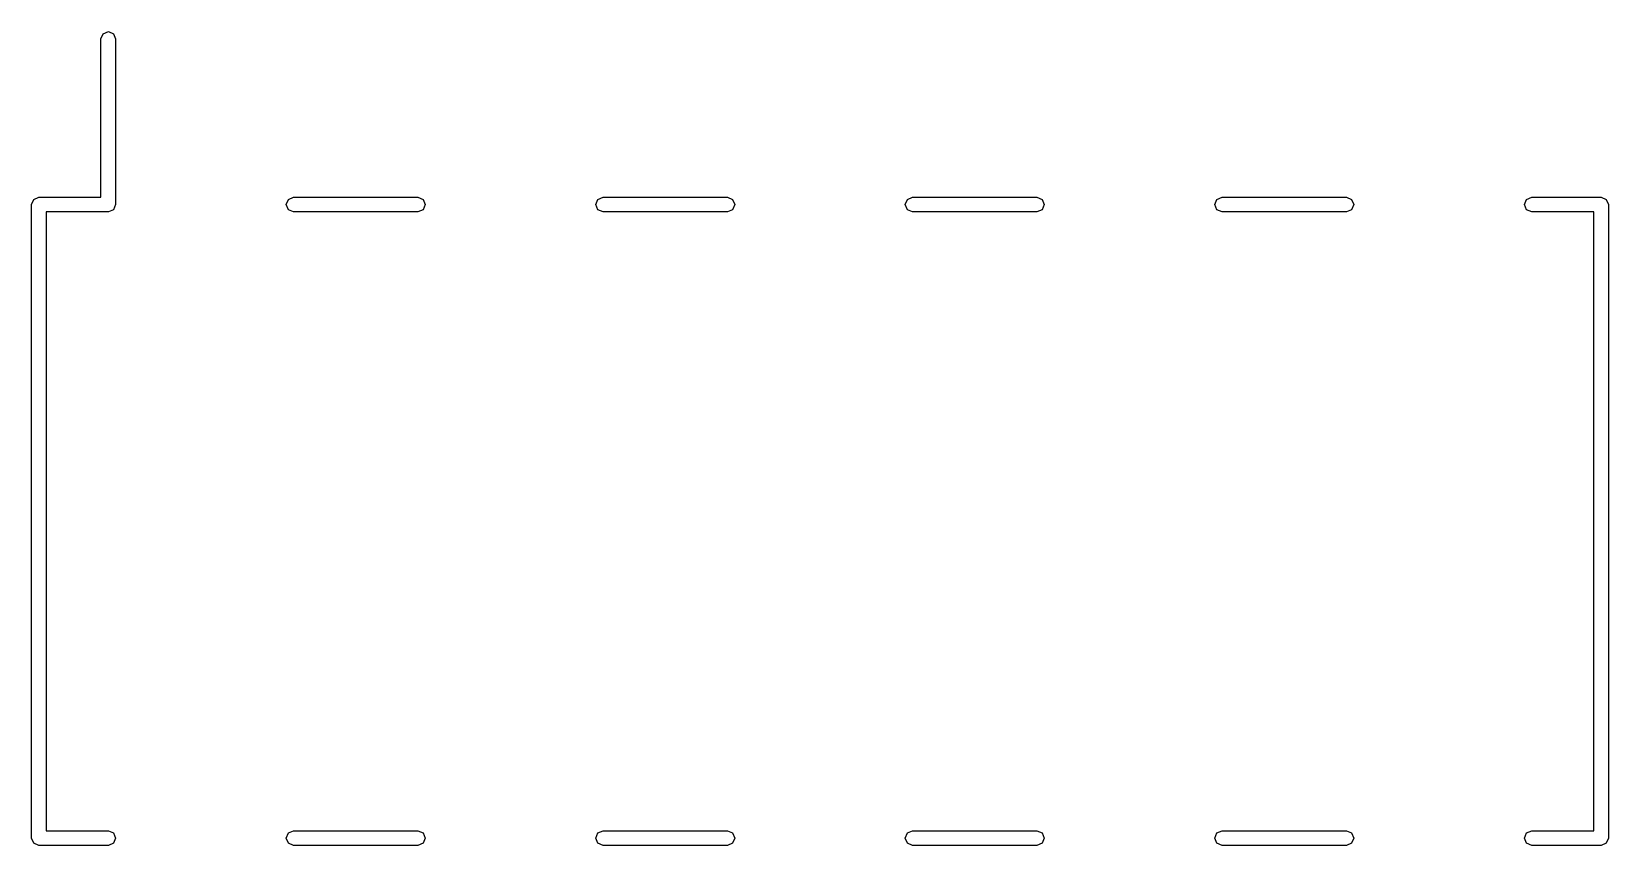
# Model space of a CAD drawing. Extents: x -3.77 to 3.77, y 0.07 to 7.77.
# Drawn here: x -1.83 to -1.32, y 7.179 to 7.442 of the extents above; entities that cross this region are included whole.
import ezdxf

# ---------------------------------------------------------------- set-up
doc = ezdxf.new("R2010")
doc.units = 0
doc.header["$MEASUREMENT"] = 0
doc.layers.add('BLACK', color=7, linetype='CONTINUOUS')

msp = doc.modelspace()

# ---------------------------------------------------------------- linework, layer by layer
at = {"layer": 'BLACK', "linetype": 'CONTINUOUS'}
for p, q in [((-1.80709, 7.43937), (-1.80639, 7.44104)), ((-1.80709, 7.38819), (-1.80709, 7.43937)), ((-1.80639, 7.44104), (-1.80472, 7.44173)), ((-1.80472, 7.44173), (-1.80305, 7.44104)), ((-1.80305, 7.44104), (-1.80236, 7.43937)), ((-1.80236, 7.43937), (-1.80236, 7.38583)), ((-1.82953, 7.38583), (-1.82884, 7.3875)), ((-1.82884, 7.3875), (-1.82717, 7.38819)), ((-1.82717, 7.38819), (-1.80709, 7.38819)), ((-1.74724, 7.38583), (-1.74655, 7.3875)), ((-1.74655, 7.3875), (-1.74488, 7.38819)), ((-1.74488, 7.38819), (-1.70472, 7.38819)), ((-1.70472, 7.38819), (-1.70305, 7.3875)), ((-1.70305, 7.3875), (-1.70236, 7.38583)), ((-1.64724, 7.38583), (-1.64655, 7.3875)), ((-1.64655, 7.3875), (-1.64488, 7.38819)), ((-1.64488, 7.38819), (-1.60472, 7.38819)), ((-1.60472, 7.38819), (-1.60305, 7.3875)), ((-1.60305, 7.3875), (-1.60236, 7.38583)), ((-1.54724, 7.38583), (-1.54655, 7.3875)), ((-1.54655, 7.3875), (-1.54488, 7.38819)), ((-1.54488, 7.38819), (-1.50472, 7.38819)), ((-1.50472, 7.38819), (-1.50305, 7.3875)), ((-1.50305, 7.3875), (-1.50236, 7.38583)), ((-1.44724, 7.38583), (-1.44655, 7.3875)), ((-1.44655, 7.3875), (-1.44488, 7.38819)), ((-1.44488, 7.38819), (-1.40472, 7.38819)), ((-1.40472, 7.38819), (-1.40305, 7.3875)), ((-1.40305, 7.3875), (-1.40236, 7.38583)), ((-1.34724, 7.38583), (-1.34655, 7.3875)), ((-1.34655, 7.3875), (-1.34488, 7.38819)), ((-1.34488, 7.38819), (-1.32244, 7.38819)), ((-1.32244, 7.38819), (-1.32077, 7.3875)), ((-1.32077, 7.3875), (-1.32008, 7.38583)), ((-1.82953, 7.1811), (-1.82953, 7.38583)), ((-1.80472, 7.38346), (-1.8248, 7.38346)), ((-1.8248, 7.38346), (-1.8248, 7.18346)), ((-1.80305, 7.38416), (-1.80472, 7.38346)), ((-1.80236, 7.38583), (-1.80305, 7.38416)), ((-1.74655, 7.38416), (-1.74724, 7.38583)), ((-1.74488, 7.38346), (-1.74655, 7.38416)), ((-1.70472, 7.38346), (-1.74488, 7.38346)), ((-1.70305, 7.38416), (-1.70472, 7.38346)), ((-1.70236, 7.38583), (-1.70305, 7.38416)), ((-1.64655, 7.38416), (-1.64724, 7.38583)), ((-1.64488, 7.38346), (-1.64655, 7.38416)), ((-1.60472, 7.38346), (-1.64488, 7.38346)), ((-1.60305, 7.38416), (-1.60472, 7.38346)), ((-1.60236, 7.38583), (-1.60305, 7.38416)), ((-1.54655, 7.38416), (-1.54724, 7.38583)), ((-1.54488, 7.38346), (-1.54655, 7.38416)), ((-1.50472, 7.38346), (-1.54488, 7.38346)), ((-1.50305, 7.38416), (-1.50472, 7.38346)), ((-1.50236, 7.38583), (-1.50305, 7.38416)), ((-1.44655, 7.38416), (-1.44724, 7.38583)), ((-1.44488, 7.38346), (-1.44655, 7.38416)), ((-1.40472, 7.38346), (-1.44488, 7.38346)), ((-1.40305, 7.38416), (-1.40472, 7.38346)), ((-1.40236, 7.38583), (-1.40305, 7.38416)), ((-1.34655, 7.38416), (-1.34724, 7.38583)), ((-1.34488, 7.38346), (-1.34655, 7.38416)), ((-1.3248, 7.38346), (-1.34488, 7.38346)), ((-1.3248, 7.18346), (-1.3248, 7.38346)), ((-1.32008, 7.38583), (-1.32008, 7.1811)), ((-1.8248, 7.18346), (-1.80472, 7.18346)), ((-1.80472, 7.18346), (-1.80305, 7.18277)), ((-1.74655, 7.18277), (-1.74488, 7.18346)), ((-1.74488, 7.18346), (-1.70472, 7.18346)), ((-1.70472, 7.18346), (-1.70305, 7.18277)), ((-1.64655, 7.18277), (-1.64488, 7.18346)), ((-1.64488, 7.18346), (-1.60472, 7.18346)), ((-1.60472, 7.18346), (-1.60305, 7.18277)), ((-1.54655, 7.18277), (-1.54488, 7.18346)), ((-1.54488, 7.18346), (-1.50472, 7.18346)), ((-1.50472, 7.18346), (-1.50305, 7.18277)), ((-1.44655, 7.18277), (-1.44488, 7.18346)), ((-1.44488, 7.18346), (-1.40472, 7.18346)), ((-1.40472, 7.18346), (-1.40305, 7.18277)), ((-1.34655, 7.18277), (-1.34488, 7.18346)), ((-1.34488, 7.18346), (-1.3248, 7.18346)), ((-1.82884, 7.17943), (-1.82953, 7.1811)), ((-1.82717, 7.17874), (-1.82884, 7.17943)), ((-1.80472, 7.17874), (-1.82717, 7.17874)), ((-1.80305, 7.17943), (-1.80472, 7.17874)), ((-1.80305, 7.18277), (-1.80236, 7.1811)), ((-1.80236, 7.1811), (-1.80305, 7.17943)), ((-1.74724, 7.1811), (-1.74655, 7.18277)), ((-1.74655, 7.17943), (-1.74724, 7.1811)), ((-1.74488, 7.17874), (-1.74655, 7.17943)), ((-1.70472, 7.17874), (-1.74488, 7.17874)), ((-1.70305, 7.17943), (-1.70472, 7.17874)), ((-1.70305, 7.18277), (-1.70236, 7.1811)), ((-1.70236, 7.1811), (-1.70305, 7.17943)), ((-1.64724, 7.1811), (-1.64655, 7.18277)), ((-1.64655, 7.17943), (-1.64724, 7.1811)), ((-1.64488, 7.17874), (-1.64655, 7.17943)), ((-1.60472, 7.17874), (-1.64488, 7.17874)), ((-1.60305, 7.17943), (-1.60472, 7.17874)), ((-1.60305, 7.18277), (-1.60236, 7.1811)), ((-1.60236, 7.1811), (-1.60305, 7.17943)), ((-1.54724, 7.1811), (-1.54655, 7.18277)), ((-1.54655, 7.17943), (-1.54724, 7.1811)), ((-1.54488, 7.17874), (-1.54655, 7.17943)), ((-1.50472, 7.17874), (-1.54488, 7.17874)), ((-1.50305, 7.17943), (-1.50472, 7.17874)), ((-1.50305, 7.18277), (-1.50236, 7.1811)), ((-1.50236, 7.1811), (-1.50305, 7.17943)), ((-1.44724, 7.1811), (-1.44655, 7.18277)), ((-1.44655, 7.17943), (-1.44724, 7.1811)), ((-1.44488, 7.17874), (-1.44655, 7.17943)), ((-1.40472, 7.17874), (-1.44488, 7.17874)), ((-1.40305, 7.17943), (-1.40472, 7.17874)), ((-1.40305, 7.18277), (-1.40236, 7.1811)), ((-1.40236, 7.1811), (-1.40305, 7.17943)), ((-1.34724, 7.1811), (-1.34655, 7.18277)), ((-1.34655, 7.17943), (-1.34724, 7.1811)), ((-1.34488, 7.17874), (-1.34655, 7.17943)), ((-1.32244, 7.17874), (-1.34488, 7.17874)), ((-1.32077, 7.17943), (-1.32244, 7.17874)), ((-1.32008, 7.1811), (-1.32077, 7.17943))]:
    msp.add_line(p, q, dxfattribs=at)

doc.saveas('drawing.dxf')
